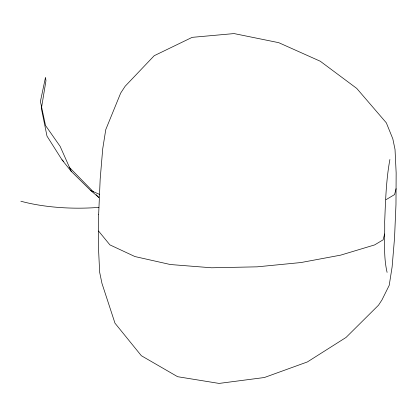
<?xml version="1.0" encoding="UTF-8"?>
<svg xmlns="http://www.w3.org/2000/svg" width="417" height="417" viewBox="0 0 417 417"><rect width="100%" height="100%" fill="white"/><g stroke="black" fill="none" stroke-linecap="round" stroke-linejoin="round"><path stroke-width="0.63" d="M389.9 159.502C386.09 180.035 385.558 200.973 384.677 221.781C385.037 238.618 383.202 255.85 387.101 272.39M384.61 233.968L383.129 239.832L374.612 244.92L340.71 255.126L300.938 262.548L257.2 266.833L211.581 267.782L170.339 264.529L134.91 256.549L109.9 244.878L98.563 231.034M396.061 188.719L394.576 194.577L386.064 199.665M71.271 171.408L60.157 146.414L45.526 125.501L40.413 101.446L45.5 77.374L45.959 80.7L41.392 108.524L46.985 136.093L62.013 159.826L71.271 171.408L90.76 190.59L99.595 194.39M90.76 190.59L98.881 197.496L96.155 194.718M93.429 191.94L69.149 167.134M62.013 159.826L63.796 161.65M98.897 207.374A92.042 31.994 0.3 0 1 20.85 201.213M98.657 214.432L98.475 247.635L99.653 272.238L101.956 283.367L114.983 323.191L141.342 355.717L177.616 376.702L219.076 383.421L264.378 377.515L307.381 361.94L346.047 337.442L378.521 305.187L381.951 299.943L389.202 285.353L392.116 266.937L394.534 238.097L395.973 204.533L396.15 172.899L395.029 149.463L392.83 138.861L386.34 122.859L356.728 88.404L320.282 61.242L278.738 42.675L234.083 33.579L192.169 37.348L154.212 55.701L125.142 86.262L120.685 93.069L105.767 129.598L102.707 148.926L100.169 179.201L98.657 214.432"/></g></svg>
